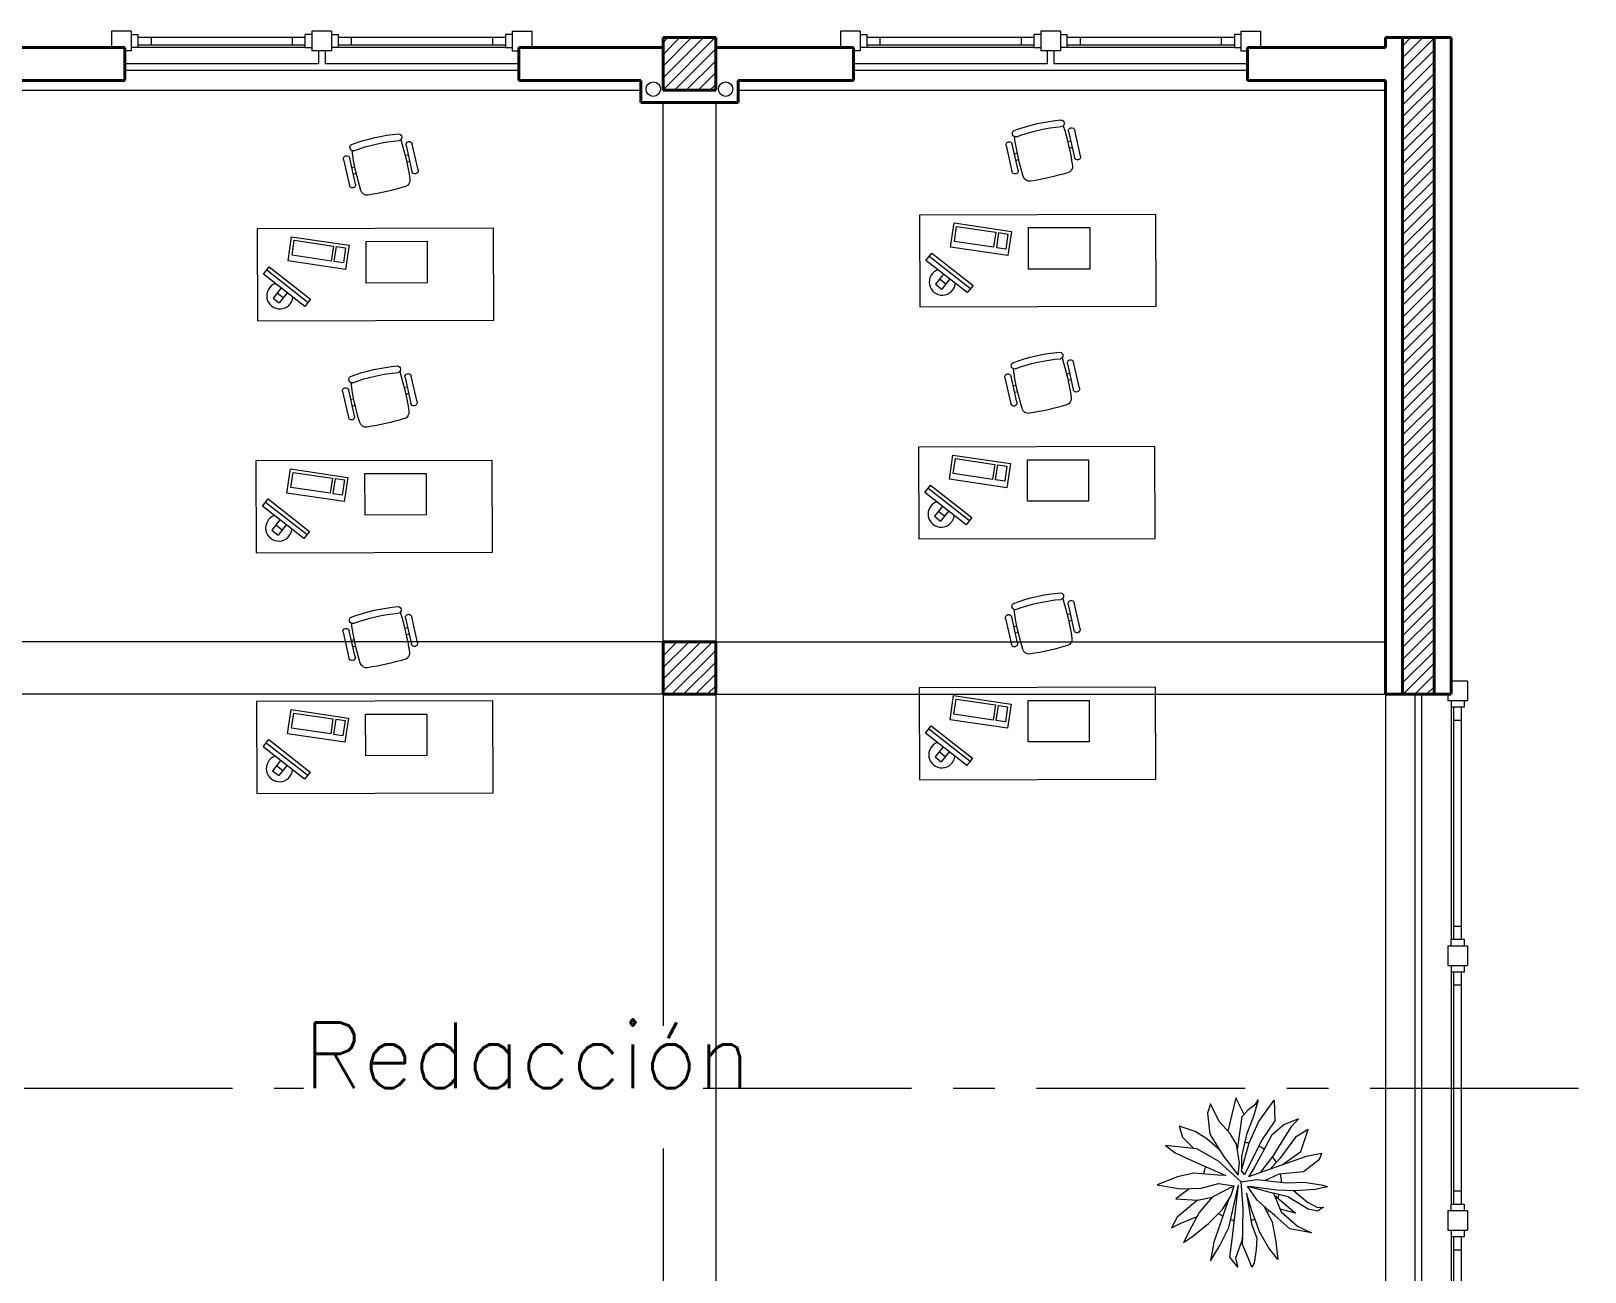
# Model space of a CAD drawing. Extents: x 1018 to 1352, y -109 to 184.
# Drawn here: x 1118.85 to 1130.68, y 119.81 to 129.26 of the extents above; entities that cross this region are included whole.
import ezdxf

# ---------------------------------------------------------------- set-up
doc = ezdxf.new("R2010")
doc.units = 0
doc.header["$LTSCALE"] = 0.5
doc.linetypes.add('CENTER', pattern=[50.8, 31.75, -6.35, 6.35, -6.35])
doc.layers.get('0').update_dxf_attribs({"linetype": 'CONTINUOUS'})
for name, color, linetype, lineweight in [('Carpintería', 55, 'CONTINUOUS', 20), ('Detalles .05', 243, 'CONTINUOUS', 5), ('Detalles 01', 8, 'CONTINUOUS', 9), ('Equipamiento movil', 33, 'CONTINUOUS', 9), ('Muros corte', 7, 'CONTINUOUS', 40), ('Tratamiento pisos', 251, 'CONTINUOUS', 9), ('Vidrios', 147, 'CONTINUOUS', 13)]:
    doc.layers.add(name, color=color, linetype=linetype, lineweight=lineweight)
doc.styles.add('Texto 5 mm', font='simplex.shx', dxfattribs={"height": 0.5})
pattern_1 = [(45, (2.81977, 1.001066), (-0.0449012806, 0.0449012806), [])]

# ---------------------------------------------------------------- blocks, each defined once
blk = doc.blocks.new('Planta 1')
for p, q in [((-0.233, 0.595), (-0.254, 0.525)), ((-0.166, 0.461), (-0.233, 0.595)), ((-0.039, 0.64), (-0.099, 0.388)), ((0.024, 0.515), (-0.039, 0.64)), ((0.057, 0.553), (0.113, 0.595)), ((0.132, 0.627), (0.097, 0.506)), ((0.113, 0.595), (0.132, 0.627)), ((0.137, 0.461), (0.254, 0.622)), ((0.254, 0.622), (0.257, 0.466)), ((-0.254, 0.525), (-0.236, 0.364)), ((-0.027, 0.244), (0.009, 0.498)), ((0.009, 0.498), (0.057, 0.553)), ((0.097, 0.506), (0.041, 0.362)), ((0.438, 0.481), (0.326, 0.436)), ((0.387, 0.426), (0.438, 0.481)), ((-0.35, 0.384), (-0.47, 0.424)), ((-0.47, 0.424), (-0.446, 0.342)), ((-0.259, 0.329), (-0.35, 0.384)), ((-0.236, 0.364), (-0.134, 0.198)), ((-0.084, 0.372), (-0.166, 0.461)), ((-0.033, 0.287), (-0.084, 0.372)), ((0.041, 0.362), (0.004, 0.193)), ((0.063, 0.299), (0.137, 0.461)), ((0.257, 0.466), (0.156, 0.317)), ((0.326, 0.436), (0.233, 0.354)), ((0.326, 0.329), (0.387, 0.426)), ((0.512, 0.401), (0.416, 0.342)), ((0.456, 0.232), (0.512, 0.401)), ((-0.337, 0.252), (-0.574, 0.277)), ((-0.574, 0.277), (-0.502, 0.222)), ((-0.446, 0.342), (-0.358, 0.254)), ((-0.172, 0.158), (-0.337, 0.252)), ((-0.164, 0.246), (-0.259, 0.329)), ((-0.012, 0.145), (-0.033, 0.287)), ((0.004, 0.087), (0.063, 0.299)), ((0.156, 0.317), (0.026, 0.055)), ((0.233, 0.354), (0.164, 0.225)), ((0.246, 0.198), (0.326, 0.329)), ((0.416, 0.342), (0.297, 0.18)), ((-0.502, 0.222), (-0.345, 0.15)), ((-0.345, 0.15), (-0.116, 0.05)), ((0.002, 0.002), (-0.172, 0.158)), ((-0.134, 0.198), (-0.021, 0.051)), ((-0.021, 0.051), (-0.012, 0.145)), ((0.004, 0.193), (0.004, 0.087)), ((0.164, 0.225), (0.102, 0.113)), ((0.149, 0.072), (0.246, 0.198)), ((0.297, 0.18), (0.22, 0.096)), ((0.496, 0.195), (0.257, 0.111)), ((0.315, 0.131), (0.456, 0.232)), ((0.475, 0.081), (0.597, 0.173)), ((0.616, 0.217), (0.496, 0.195)), ((0.597, 0.173), (0.616, 0.217)), ((-0.483, 0.039), (-0.637, -0.021)), ((-0.361, 0.068), (-0.483, 0.039)), ((-0.177, 0.051), (-0.361, 0.068)), ((-0.116, 0.05), (-0.177, 0.051)), ((0.002, 0.002), (0.121, 0.019)), ((0.017, -0.2), (0.002, 0.002)), ((0.026, 0.055), (0.004, 0.087)), ((0.102, 0.113), (0.058, 0.039)), ((0.257, 0.111), (0.058, 0.039)), ((0.121, 0.019), (0.347, -0.006)), ((0.182, 0.012), (0.291, 0.061)), ((0.291, 0.061), (0.475, 0.081)), ((-0.637, -0.021), (-0.464, -0.053)), ((-0.394, -0.051), (-0.496, -0.128)), ((-0.464, -0.053), (-0.302, -0.048)), ((-0.331, -0.138), (-0.22, -0.115)), ((-0.22, -0.115), (-0.318, -0.232)), ((-0.302, -0.048), (-0.172, -0.011)), ((-0.053, -0.03), (-0.22, -0.115)), ((-0.172, -0.011), (-0.053, -0.03)), ((-0.142, -0.212), (-0.076, -0.108)), ((-0.092, -0.346), (-0.019, -0.022)), ((-0.076, -0.108), (-0.053, -0.03)), ((-0.068, -0.438), (-0.019, -0.022)), ((0.043, -0.084), (0.081, -0.319)), ((0.084, -0.22), (0.043, -0.084)), ((0.051, -0.031), (0.249, -0.086)), ((0.124, -0.138), (0.051, -0.031)), ((0.27, -0.061), (0.062, -0.034)), ((0.249, -0.086), (0.307, -0.227)), ((0.358, -0.113), (0.249, -0.086)), ((0.257, -0.103), (0.416, -0.237)), ((0.414, -0.066), (0.27, -0.061)), ((0.347, -0.006), (0.48, -0.001)), ((0.512, -0.207), (0.358, -0.113)), ((0.401, -0.065), (0.507, -0.153)), ((0.566, -0.056), (0.414, -0.066)), ((0.48, -0.001), (0.627, -0.023)), ((0.659, -0.036), (0.566, -0.056)), ((0.627, -0.023), (0.659, -0.036)), ((-0.496, -0.128), (-0.331, -0.138)), ((-0.331, -0.138), (-0.486, -0.267)), ((-0.318, -0.232), (-0.374, -0.336)), ((-0.246, -0.317), (-0.142, -0.212)), ((-0.097, -0.141), (-0.164, -0.334)), ((0.015, -0.354), (0.017, -0.2)), ((0.11, -0.294), (0.084, -0.22)), ((0.209, -0.215), (0.124, -0.138)), ((0.174, -0.184), (0.238, -0.304)), ((0.259, -0.254), (0.209, -0.215)), ((0.416, -0.237), (0.299, -0.208)), ((0.307, -0.227), (0.43, -0.336)), ((0.507, -0.153), (0.584, -0.195)), ((0.584, -0.222), (0.512, -0.207)), ((0.584, -0.195), (0.629, -0.192)), ((0.629, -0.192), (0.584, -0.222)), ((-0.486, -0.267), (-0.528, -0.349)), ((-0.528, -0.349), (-0.462, -0.317)), ((-0.462, -0.317), (-0.334, -0.262)), ((-0.374, -0.336), (-0.438, -0.461)), ((-0.369, -0.416), (-0.246, -0.317)), ((-0.164, -0.334), (-0.206, -0.458)), ((-0.161, -0.483), (-0.092, -0.346)), ((0.012, -0.475), (0.015, -0.354)), ((0.081, -0.319), (0.121, -0.428)), ((0.14, -0.379), (0.11, -0.294)), ((0.238, -0.304), (0.265, -0.456)), ((0.371, -0.356), (0.259, -0.254)), ((0.43, -0.336), (0.536, -0.386)), ((-0.438, -0.461), (-0.369, -0.416)), ((-0.206, -0.458), (-0.233, -0.6)), ((-0.086, -0.572), (-0.068, -0.438)), ((0.013, -0.425), (-0.041, -0.58)), ((0.121, -0.428), (0.116, -0.515)), ((0.209, -0.5), (0.14, -0.379)), ((0.265, -0.456), (0.281, -0.59)), ((0.536, -0.386), (0.371, -0.356)), ((-0.233, -0.6), (-0.161, -0.483)), ((-0.023, -0.649), (-0.086, -0.572)), ((-0.041, -0.58), (-0.023, -0.649)), ((0.057, -0.582), (0.012, -0.475)), ((0.084, -0.649), (0.057, -0.582)), ((0.116, -0.515), (0.1, -0.617)), ((0.281, -0.59), (0.209, -0.5)), ((0.1, -0.617), (0.084, -0.649))]:
    blk.add_line(p, q)
at = {"layer": 'Detalles .05'}
for start, end in [(125.0386, 125.0807), (79.6774, 86.207), (55.7777, 65.1238), (29.6412, 39.1255), (157.2574, 168.4231), (359.4429, 11.7162), (335.4998, 341.0401), (309.5647, 313.1025), (233.5733, 240.8096), (253.2847, 258.683), (283.2227, 289.1148)]:
    blk.add_arc((0.008, 0.001), 0.3, start, end, dxfattribs=at)
blk = doc.blocks.new('RECTANG')
for p, q in [((1, 1), (0, 1)), ((0, 1), (0, 0)), ((1, 0), (1, 1)), ((0, 0), (1, 0))]:
    blk.add_line(p, q)
blk = doc.blocks.new('KEYBOARD', base_point=(60, 294))
for p, xscale, yscale, zscale in [((60, 294), 19, 8, 19), ((61, 295), 13, 5, 13), ((75, 295), 3, 5, 3)]:
    blk.add_blockref('RECTANG', p, dxfattribs=dict(xscale=xscale, yscale=yscale, zscale=zscale))
blk = doc.blocks.new('Silla 1')
at = {"layer": 'Equipamiento movil'}
for p, q in [((-0.113, 0.266), (0.03, 0.409)), ((0.064, 0.375), (-0.079, 0.232)), ((-0.025, 0.286), (-0.009, 0.269)), ((0.01, 0.321), (0.027, 0.305)), ((0.232, -0.079), (0.375, 0.064)), ((0.409, 0.03), (0.266, -0.113)), ((0.305, 0.027), (0.321, 0.01)), ((0.269, -0.009), (0.286, -0.025))]:
    blk.add_line(p, q, dxfattribs=at)
for centre, radius, start, end in [((1.406, -1.127), 1.988, 130.2245, 139.1817), ((0.047, 0.392), 0.0242, 315, 135), ((0.147, 0.396), 0.0255, 61.3631, 224.3749), ((-0.654, -0.654), 1.296, 37.1584, 52.8416), ((-0.651, -0.651), 1.342, 37.131, 52.869), ((-0.096, 0.249), 0.0242, 135, 315), ((-0.061, 0.139), 0.0505, 139.1817, 220.8183), ((-1.127, 1.406), 1.988, 310.8183, 319.7755), ((0.396, 0.147), 0.0255, 225.6251, 28.6369), ((1.406, 1.406), 1.988, 220.8183, 229.1817), ((0.392, 0.047), 0.0242, 315, 135), ((0.139, -0.061), 0.0505, 229.1817, 310.8183), ((0.249, -0.096), 0.0242, 135, 315)]:
    blk.add_arc(centre, radius, start, end, dxfattribs=at)

msp = doc.modelspace()

# ---------------------------------------------------------------- hatches: boundary and pattern name
at = {"layer": 'Detalles 01'}
h = msp.add_hatch(dxfattribs=at)
h.set_pattern_fill('ANSI31', color=256, scale=0.02, style=0)
h.set_pattern_definition(pattern_1)
h.paths.add_polyline_path([(1124.065, 129.206), (1123.665, 129.206), (1123.665, 128.806), (1124.065, 128.806)])
h = msp.add_hatch(dxfattribs=at)
h.set_pattern_fill('ANSI31', color=256, scale=0.02, style=0)
h.set_pattern_definition(pattern_1)
h.paths.add_polyline_path([(1129.295, 124.206), (1129.535, 124.206), (1129.535, 129.206), (1129.295, 129.206)])
h = msp.add_hatch(dxfattribs=at)
h.set_pattern_fill('ANSI31', color=256, scale=0.02, style=0)
h.set_pattern_definition(pattern_1)
h.paths.add_polyline_path([(1123.665, 124.206), (1124.065, 124.206), (1124.065, 124.606), (1123.665, 124.606)])

# ---------------------------------------------------------------- linework, layer by layer
at = {"layer": 'Carpintería'}
for p, q in [((1119.615, 129.256), (1119.465, 129.256)), ((1119.465, 129.256), (1119.465, 129.131)), ((1119.615, 129.256), (1119.615, 129.106)), ((1119.615, 129.231), (1119.665, 129.231)), ((1119.665, 129.231), (1119.665, 129.131)), ((1120.99, 129.231), (1120.94, 129.231)), ((1120.94, 129.131), (1120.94, 129.231)), ((1121.14, 129.256), (1120.99, 129.256)), ((1120.99, 129.256), (1120.99, 129.106)), ((1121.14, 129.256), (1121.14, 129.106)), ((1121.14, 129.231), (1121.19, 129.231)), ((1121.19, 129.231), (1121.19, 129.131)), ((1122.465, 129.231), (1122.465, 129.131)), ((1122.515, 129.231), (1122.465, 129.231)), ((1122.515, 129.256), (1122.515, 129.106)), ((1122.515, 129.256), (1122.665, 129.256)), ((1122.665, 129.256), (1122.665, 129.131)), ((1125.165, 129.256), (1125.015, 129.256)), ((1125.015, 129.256), (1125.015, 129.131)), ((1125.165, 129.256), (1125.165, 129.106)), ((1125.165, 129.231), (1125.215, 129.231)), ((1125.215, 129.231), (1125.215, 129.131)), ((1126.54, 129.231), (1126.49, 129.231)), ((1126.49, 129.131), (1126.49, 129.231)), ((1126.69, 129.256), (1126.54, 129.256)), ((1126.54, 129.256), (1126.54, 129.106)), ((1126.69, 129.256), (1126.69, 129.106)), ((1126.69, 129.231), (1126.74, 129.231)), ((1126.74, 129.231), (1126.74, 129.131)), ((1128.015, 129.231), (1128.015, 129.131)), ((1128.065, 129.231), (1128.015, 129.231)), ((1128.065, 129.256), (1128.065, 129.106)), ((1128.065, 129.256), (1128.215, 129.256)), ((1128.215, 129.256), (1128.215, 129.131)), ((1119.615, 129.106), (1119.565, 129.106)), ((1119.665, 129.131), (1119.615, 129.131)), ((1119.665, 129.211), (1120.94, 129.211)), ((1119.665, 129.151), (1120.94, 129.151)), ((1119.765, 129.211), (1119.765, 129.151)), ((1120.84, 129.211), (1120.84, 129.151)), ((1120.94, 129.131), (1120.99, 129.131)), ((1121.14, 129.106), (1120.99, 129.106)), ((1121.19, 129.131), (1121.14, 129.131)), ((1121.19, 129.211), (1122.465, 129.211)), ((1121.19, 129.151), (1122.465, 129.151)), ((1121.29, 129.211), (1121.29, 129.151)), ((1122.365, 129.211), (1122.365, 129.151)), ((1122.465, 129.131), (1122.515, 129.131)), ((1122.515, 129.106), (1122.565, 129.106)), ((1125.165, 129.106), (1125.115, 129.106)), ((1125.215, 129.131), (1125.165, 129.131)), ((1125.215, 129.211), (1126.49, 129.211)), ((1125.215, 129.151), (1126.49, 129.151)), ((1125.315, 129.211), (1125.315, 129.151)), ((1126.39, 129.211), (1126.39, 129.151)), ((1126.49, 129.131), (1126.54, 129.131)), ((1126.69, 129.106), (1126.54, 129.106)), ((1126.74, 129.131), (1126.69, 129.131)), ((1126.74, 129.211), (1128.015, 129.211)), ((1126.74, 129.151), (1128.015, 129.151)), ((1126.84, 129.211), (1126.84, 129.151)), ((1127.915, 129.211), (1127.915, 129.151)), ((1128.015, 129.131), (1128.065, 129.131)), ((1128.065, 129.106), (1128.115, 129.106)), ((1129.79, 124.306), (1129.665, 124.306)), ((1129.79, 124.306), (1129.79, 124.156)), ((1129.64, 124.206), (1129.64, 124.156)), ((1129.79, 124.156), (1129.64, 124.156)), ((1129.665, 124.156), (1129.665, 124.106)), ((1129.765, 124.156), (1129.765, 124.106)), ((1129.765, 124.106), (1129.665, 124.106)), ((1129.685, 122.34), (1129.685, 124.106)), ((1129.745, 124.006), (1129.685, 124.006)), ((1129.745, 122.34), (1129.745, 124.106)), ((1129.685, 122.44), (1129.745, 122.44)), ((1129.64, 122.29), (1129.64, 122.14)), ((1129.64, 122.29), (1129.79, 122.29)), ((1129.665, 122.29), (1129.665, 122.34)), ((1129.665, 122.34), (1129.765, 122.34)), ((1129.765, 122.34), (1129.765, 122.29)), ((1129.79, 122.29), (1129.79, 122.14)), ((1129.64, 122.14), (1129.79, 122.14)), ((1129.665, 122.14), (1129.665, 122.09)), ((1129.765, 122.14), (1129.765, 122.09)), ((1129.765, 122.09), (1129.665, 122.09)), ((1129.685, 120.323), (1129.685, 122.09)), ((1129.745, 120.323), (1129.745, 122.09)), ((1129.745, 121.99), (1129.685, 121.99)), ((1129.685, 120.423), (1129.745, 120.423)), ((1129.64, 120.273), (1129.64, 120.123)), ((1129.64, 120.273), (1129.79, 120.273)), ((1129.665, 120.273), (1129.665, 120.323)), ((1129.665, 120.323), (1129.765, 120.323)), ((1129.765, 120.323), (1129.765, 120.273)), ((1129.79, 120.273), (1129.79, 120.123)), ((1129.64, 120.123), (1129.79, 120.123)), ((1129.665, 120.123), (1129.665, 120.073)), ((1129.765, 120.123), (1129.765, 120.073)), ((1129.765, 120.073), (1129.665, 120.073)), ((1129.685, 118.306), (1129.685, 120.073)), ((1129.745, 118.306), (1129.745, 120.073)), ((1129.745, 119.973), (1129.685, 119.973))]:
    msp.add_line(p, q, dxfattribs=at)
at = {"layer": 'Detalles 01'}
for p, q in [((1120.94, 129.131), (1119.665, 129.131)), ((1121.04, 129.106), (1121.04, 129.006)), ((1121.09, 129.106), (1121.09, 129.006)), ((1122.465, 129.131), (1121.19, 129.131)), ((1126.49, 129.131), (1125.215, 129.131)), ((1126.59, 129.106), (1126.59, 129.006)), ((1126.64, 129.106), (1126.64, 129.006)), ((1128.015, 129.131), (1126.74, 129.131)), ((1121.04, 129.006), (1119.565, 129.006)), ((1122.565, 129.006), (1121.09, 129.006)), ((1126.59, 129.006), (1125.115, 129.006)), ((1128.115, 129.006), (1126.64, 129.006)), ((1122.565, 128.956), (1119.565, 128.956)), ((1128.115, 128.956), (1125.115, 128.956)), ((1129.39, 124.206), (1129.39, 118.206)), ((1129.44, 124.206), (1129.44, 118.206)), ((1129.665, 124.106), (1129.665, 122.34)), ((1129.665, 122.09), (1129.665, 120.323)), ((1129.665, 120.073), (1129.665, 118.306))]:
    msp.add_line(p, q, dxfattribs=at)
at = {"layer": 'Detalles 01', "linetype": 'CENTER', "ltscale": 0.1}
for p, q in [((1111.178, 121.206), (1120.927, 121.206)), ((1123.969, 121.206), (1130.684, 121.206))]:
    msp.add_line(p, q, dxfattribs=at)
at = {"layer": 'Detalles 01'}
for centre in [(1123.59, 128.814), (1124.141, 128.814)]:
    msp.add_circle(centre, 0.055, dxfattribs=at)
at = {"layer": 'Equipamiento movil'}
for p, q in [((1127.417, 127.86), (1125.617, 127.855)), ((1125.617, 127.855), (1125.619, 127.155)), ((1127.419, 127.16), (1127.417, 127.86)), ((1122.373, 127.755), (1120.573, 127.75)), ((1120.573, 127.75), (1120.575, 127.05)), ((1122.375, 127.055), (1122.373, 127.755)), ((1126.447, 127.759), (1126.913, 127.76)), ((1126.448, 127.442), (1126.447, 127.759)), ((1126.913, 127.76), (1126.914, 127.444)), ((1121.403, 127.653), (1121.868, 127.655)), ((1121.403, 127.337), (1121.403, 127.653)), ((1121.868, 127.655), (1121.869, 127.338)), ((1125.666, 127.51), (1125.71, 127.565)), ((1125.71, 127.565), (1126.025, 127.319)), ((1120.622, 127.405), (1120.665, 127.46)), ((1120.665, 127.46), (1120.98, 127.214)), ((1125.981, 127.264), (1125.666, 127.51)), ((1125.691, 127.542), (1126.006, 127.295)), ((1126.914, 127.444), (1126.448, 127.442)), ((1120.937, 127.159), (1120.622, 127.405)), ((1120.646, 127.437), (1120.961, 127.19)), ((1121.869, 127.338), (1121.403, 127.337)), ((1125.8, 127.406), (1125.74, 127.328)), ((1125.74, 127.328), (1125.787, 127.291)), ((1125.817, 127.329), (1125.769, 127.366)), ((1125.848, 127.369), (1125.787, 127.291)), ((1126.025, 127.319), (1125.981, 127.264)), ((1120.756, 127.3), (1120.695, 127.223)), ((1120.695, 127.223), (1120.742, 127.186)), ((1120.772, 127.224), (1120.725, 127.261)), ((1120.803, 127.263), (1120.742, 127.186)), ((1120.98, 127.214), (1120.937, 127.159)), ((1125.619, 127.155), (1127.419, 127.16)), ((1120.575, 127.05), (1122.375, 127.055)), ((1127.409, 126.093), (1125.609, 126.088)), ((1125.609, 126.088), (1125.611, 125.388)), ((1127.411, 125.393), (1127.409, 126.093)), ((1122.364, 125.987), (1120.564, 125.982)), ((1120.564, 125.982), (1120.566, 125.282)), ((1122.366, 125.287), (1122.364, 125.987)), ((1126.439, 125.991), (1126.904, 125.992)), ((1126.439, 125.675), (1126.439, 125.991)), ((1126.904, 125.992), (1126.905, 125.676)), ((1121.394, 125.886), (1121.86, 125.887)), ((1121.395, 125.569), (1121.394, 125.886)), ((1121.86, 125.887), (1121.861, 125.571)), ((1125.658, 125.743), (1125.701, 125.798)), ((1125.701, 125.798), (1126.016, 125.551)), ((1120.613, 125.637), (1120.656, 125.693)), ((1120.638, 125.669), (1120.953, 125.422)), ((1120.656, 125.693), (1120.971, 125.446)), ((1125.973, 125.496), (1125.658, 125.743)), ((1125.682, 125.774), (1125.997, 125.528)), ((1126.905, 125.676), (1126.439, 125.675)), ((1120.928, 125.391), (1120.613, 125.637)), ((1121.861, 125.571), (1121.395, 125.569)), ((1125.792, 125.638), (1125.731, 125.561)), ((1125.731, 125.561), (1125.778, 125.524)), ((1125.808, 125.562), (1125.761, 125.598)), ((1125.839, 125.601), (1125.778, 125.524)), ((1126.016, 125.551), (1125.973, 125.496)), ((1120.747, 125.533), (1120.686, 125.455)), ((1120.686, 125.455), (1120.734, 125.418)), ((1120.763, 125.456), (1120.716, 125.493)), ((1120.794, 125.496), (1120.734, 125.418)), ((1120.971, 125.446), (1120.928, 125.391)), ((1125.611, 125.388), (1127.411, 125.393)), ((1120.566, 125.282), (1122.366, 125.287)), ((1127.414, 124.26), (1125.614, 124.255)), ((1125.614, 124.255), (1125.616, 123.555)), ((1127.416, 123.56), (1127.414, 124.26)), ((1122.369, 124.155), (1120.569, 124.15)), ((1120.569, 124.15), (1120.571, 123.45)), ((1122.371, 123.455), (1122.369, 124.155)), ((1126.444, 124.158), (1126.909, 124.159)), ((1126.444, 123.842), (1126.444, 124.158)), ((1126.909, 124.159), (1126.91, 123.843)), ((1121.399, 124.053), (1121.865, 124.054)), ((1121.4, 123.737), (1121.399, 124.053)), ((1121.865, 124.054), (1121.866, 123.738)), ((1125.663, 123.91), (1125.706, 123.965)), ((1125.978, 123.663), (1125.663, 123.91)), ((1125.687, 123.941), (1126.002, 123.695)), ((1125.706, 123.965), (1126.021, 123.718)), ((1120.618, 123.805), (1120.661, 123.86)), ((1120.933, 123.558), (1120.618, 123.805)), ((1120.643, 123.836), (1120.958, 123.59)), ((1120.661, 123.86), (1120.976, 123.613)), ((1125.797, 123.805), (1125.736, 123.728)), ((1126.91, 123.843), (1126.444, 123.842)), ((1120.752, 123.7), (1120.691, 123.622)), ((1120.768, 123.623), (1120.721, 123.66)), ((1120.799, 123.663), (1120.739, 123.586)), ((1121.866, 123.738), (1121.4, 123.737)), ((1125.736, 123.728), (1125.783, 123.691)), ((1125.813, 123.729), (1125.766, 123.766)), ((1125.844, 123.768), (1125.783, 123.691)), ((1126.021, 123.718), (1125.978, 123.663)), ((1120.691, 123.622), (1120.739, 123.586)), ((1120.976, 123.613), (1120.933, 123.558)), ((1125.616, 123.555), (1127.416, 123.56)), ((1120.571, 123.45), (1122.371, 123.455))]:
    msp.add_line(p, q, dxfattribs=at)
for centre in [(1125.791, 127.345), (1120.746, 127.24), (1125.782, 125.578), (1120.738, 125.472), (1125.787, 123.745), (1120.743, 123.639)]:
    msp.add_arc(centre, 0.1, 109.8511, 354.0791, dxfattribs=at)
at = {"layer": 'Muros corte'}
for p, q in [((1119.565, 129.131), (1118.465, 129.131)), ((1119.565, 129.131), (1119.565, 128.881)), ((1123.665, 129.131), (1122.565, 129.131)), ((1122.565, 129.131), (1122.565, 128.881)), ((1124.065, 129.206), (1123.665, 129.206)), ((1123.665, 128.806), (1123.665, 129.206)), ((1124.065, 129.206), (1124.065, 128.806)), ((1125.115, 129.131), (1124.065, 129.131)), ((1125.115, 129.131), (1125.115, 128.881)), ((1129.165, 129.131), (1128.115, 129.131)), ((1128.115, 129.131), (1128.115, 128.881)), ((1129.665, 129.206), (1129.165, 129.206)), ((1129.165, 129.131), (1129.165, 129.206)), ((1129.295, 124.206), (1129.295, 129.206)), ((1129.535, 129.206), (1129.535, 124.206)), ((1129.665, 129.206), (1129.665, 124.206)), ((1119.565, 128.881), (1118.465, 128.881)), ((1123.495, 128.881), (1122.565, 128.881)), ((1123.495, 128.711), (1123.495, 128.881)), ((1125.115, 128.881), (1124.235, 128.881)), ((1124.235, 128.711), (1124.235, 128.881)), ((1129.165, 128.881), (1128.115, 128.881)), ((1129.165, 124.206), (1129.165, 128.881)), ((1124.065, 128.806), (1123.665, 128.806)), ((1124.235, 128.711), (1123.495, 128.711)), ((1124.065, 124.606), (1123.665, 124.606)), ((1123.665, 124.206), (1123.665, 124.606)), ((1124.065, 124.206), (1124.065, 124.606)), ((1124.065, 124.206), (1123.665, 124.206)), ((1129.665, 124.206), (1129.165, 124.206)), ((1129.49, 124.206), (1129.34, 124.206))]:
    msp.add_line(p, q, dxfattribs=at)
at = {"layer": 'Tratamiento pisos'}
for p, q in [((1118.465, 128.806), (1123.495, 128.806)), ((1124.235, 128.806), (1129.165, 128.806)), ((1123.665, 124.606), (1123.665, 128.711)), ((1124.065, 128.711), (1124.065, 124.606)), ((1123.665, 124.606), (1118.465, 124.606)), ((1124.065, 124.606), (1129.165, 124.606)), ((1123.665, 124.206), (1118.465, 124.206)), ((1123.665, 124.206), (1123.665, 121.68)), ((1124.065, 124.206), (1129.165, 124.206)), ((1124.065, 124.206), (1124.065, 118.206)), ((1129.165, 124.206), (1129.165, 118.206)), ((1123.665, 120.745), (1123.665, 118.206))]:
    msp.add_line(p, q, dxfattribs=at)

# ---------------------------------------------------------------- block references
at = {"layer": 'Equipamiento movil', "xscale": -1, "rotation": 327.705591452966}
for p in [(1126.606, 128.14), (1121.561, 128.034), (1121.553, 126.267), (1126.597, 126.372), (1126.602, 124.539), (1121.557, 124.434)]:
    msp.add_blockref('Silla 1', p, dxfattribs=at)
at = {"layer": 'Equipamiento movil', "xscale": -0.02326153846132684, "yscale": 0.02326153846151868, "zscale": 0.02326153846153847, "rotation": 171.5814576801917}
for p in [(1125.88, 127.795), (1120.836, 127.69), (1125.872, 126.027), (1120.827, 125.922), (1125.877, 124.195), (1120.832, 124.089)]:
    msp.add_blockref('KEYBOARD', p, dxfattribs=at)
at = {"layer": 'Vidrios', "color": 32}
msp.add_blockref('Planta 1', (1128.065, 120.491), dxfattribs=at)

# ---------------------------------------------------------------- texts
at = {"layer": 'Vidrios', "color": 0, "style": 'Texto 5 mm'}
msp.add_text('Redacción', height=0.5, dxfattribs=at).set_placement((1120.927, 121.206))

doc.saveas('drawing.dxf')
